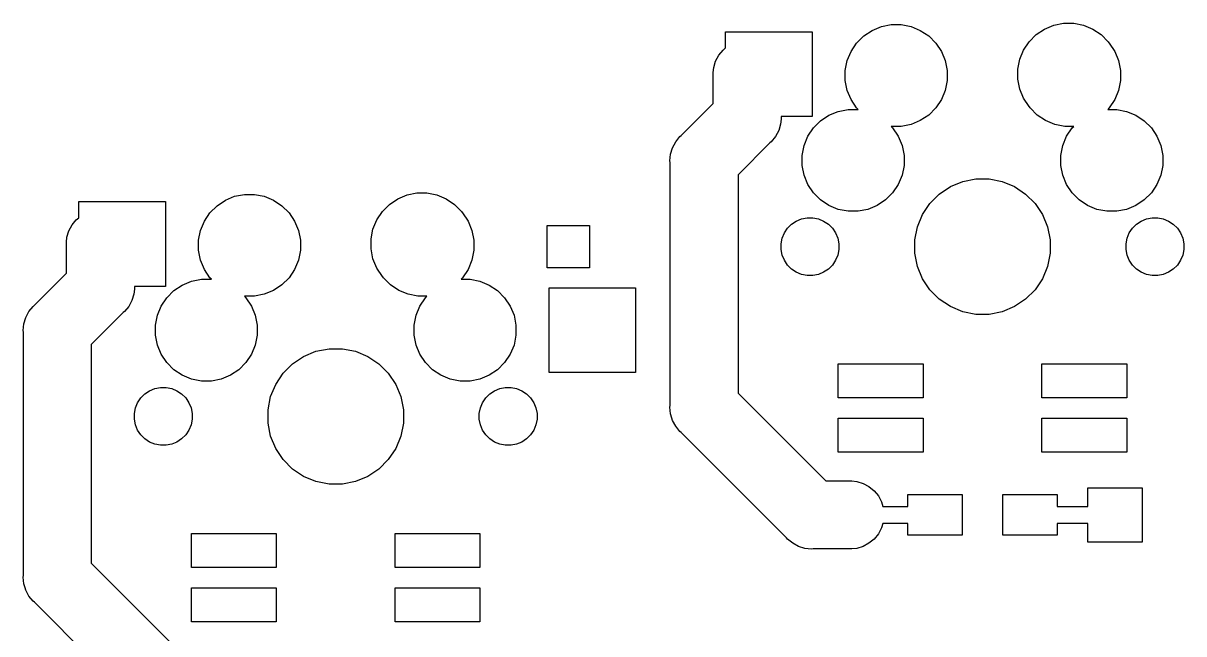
# Model space of a CAD drawing. Extents: x -9 to 124, y -88 to 15.
# Drawn here: x 28.9 to 63.08, y -3.4 to 14.58 of the extents above; entities that cross this region are included whole.
import ezdxf

# ---------------------------------------------------------------- set-up
doc = ezdxf.new("R2010")
doc.units = 0
doc.layers.add('BLACK', color=7, linetype='CONTINUOUS')

msp = doc.modelspace()

# ---------------------------------------------------------------- linework, layer by layer
at = {"layer": 'BLACK', "linetype": 'CONTINUOUS'}
for p, q in [((53.6538, 14.2051), (53.8995, 14.3693)), ((53.8995, 14.3693), (54.1725, 14.4824)), ((54.1725, 14.4824), (54.4623, 14.54)), ((54.4623, 14.54), (54.7577, 14.54)), ((54.7577, 14.54), (55.0475, 14.4824)), ((55.0475, 14.4824), (55.3205, 14.3693)), ((55.3205, 14.3693), (55.5662, 14.2051)), ((58.7338, 14.2451), (58.9795, 14.4093)), ((58.9795, 14.4093), (59.2525, 14.5224)), ((59.2525, 14.5224), (59.5423, 14.58)), ((59.5423, 14.58), (59.8377, 14.58)), ((59.8377, 14.58), (60.1275, 14.5224)), ((60.1275, 14.5224), (60.4005, 14.4093)), ((60.4005, 14.4093), (60.6462, 14.2451)), ((49.585, 13.8525), (49.585, 14.33)), ((49.585, 14.33), (52.135, 14.33)), ((52.135, 14.33), (52.135, 11.83)), ((53.4449, 13.9962), (53.6538, 14.2051)), ((55.5662, 14.2051), (55.7751, 13.9962)), ((58.3607, 13.7905), (58.5249, 14.0362)), ((58.5249, 14.0362), (58.7338, 14.2451)), ((60.6462, 14.2451), (60.8551, 14.0362)), ((60.8551, 14.0362), (60.8753, 14.0061)), ((49.3845, 13.6383), (49.5095, 13.7905)), ((49.5095, 13.7905), (49.585, 13.8525)), ((53.1676, 13.4775), (53.2807, 13.7505)), ((53.2807, 13.7505), (53.4449, 13.9962)), ((55.7751, 13.9962), (55.9393, 13.7505)), ((55.9393, 13.7505), (56.0524, 13.4775)), ((58.2476, 13.5175), (58.3607, 13.7905)), ((60.8753, 14.0061), (60.8851, 13.9962)), ((60.8851, 13.9962), (61.0493, 13.7505)), ((61.0493, 13.7505), (61.1624, 13.4775)), ((49.2345, 13.276), (49.2917, 13.4645)), ((49.2917, 13.4645), (49.3845, 13.6383)), ((53.11, 13.1877), (53.1676, 13.4775)), ((56.0524, 13.4775), (56.11, 13.1877)), ((58.19, 13.2277), (58.2476, 13.5175)), ((61.1624, 13.4775), (61.22, 13.1877)), ((49.22, 13.1291), (49.2345, 13.276)), ((49.22, 12.2142), (49.22, 13.1291)), ((53.11, 12.8923), (53.11, 13.1877)), ((56.11, 13.1877), (56.11, 12.8923)), ((58.19, 12.9323), (58.19, 13.2277)), ((61.22, 13.1877), (61.22, 12.8923)), ((53.1676, 12.6025), (53.11, 12.8923)), ((56.11, 12.8923), (56.0524, 12.6025)), ((58.2476, 12.6425), (58.19, 12.9323)), ((61.22, 12.8923), (61.1624, 12.6025)), ((53.2807, 12.3295), (53.1676, 12.6025)), ((53.4449, 12.0838), (53.2807, 12.3295)), ((55.9393, 12.3295), (55.7751, 12.0838)), ((56.0524, 12.6025), (55.9393, 12.3295)), ((58.3607, 12.3695), (58.2476, 12.6425)), ((58.5249, 12.1238), (58.3607, 12.3695)), ((61.0493, 12.3295), (60.8851, 12.0838)), ((61.1624, 12.6025), (61.0493, 12.3295)), ((48.2776, 11.2718), (49.22, 12.2142)), ((52.6295, 11.8693), (52.9025, 11.9824)), ((52.9025, 11.9824), (53.1923, 12.04)), ((53.1923, 12.04), (53.4877, 12.04)), ((53.4889, 12.0398), (53.4449, 12.0838)), ((53.4877, 12.04), (53.4889, 12.0398)), ((55.7751, 12.0838), (55.5662, 11.8749)), ((58.5347, 12.1139), (58.5249, 12.1238)), ((58.5549, 12.0838), (58.5347, 12.1139)), ((58.7638, 11.8749), (58.5549, 12.0838)), ((60.8851, 12.0838), (60.8413, 12.04)), ((60.8413, 12.04), (61.1077, 12.04)), ((61.1077, 12.04), (61.3975, 11.9824)), ((61.3975, 11.9824), (61.6705, 11.8693)), ((51.22, 11.7509), (51.2055, 11.604)), ((51.2248, 11.8), (51.22, 11.7509)), ((51.22, 11.7509), (51.22, 11.7509)), ((52.135, 11.83), (51.2219, 11.83)), ((51.2219, 11.83), (51.2248, 11.8)), ((52.1749, 11.4962), (52.3838, 11.7051)), ((52.3838, 11.7051), (52.6295, 11.8693)), ((55.3205, 11.7107), (55.0475, 11.5976)), ((55.5662, 11.8749), (55.3205, 11.7107)), ((59.0095, 11.7107), (58.7638, 11.8749)), ((59.2825, 11.5976), (59.0095, 11.7107)), ((61.6705, 11.8693), (61.9162, 11.7051)), ((61.9162, 11.7051), (62.1251, 11.4962)), ((51.1483, 11.4155), (51.0555, 11.2417)), ((51.2055, 11.604), (51.1483, 11.4155)), ((52.0107, 11.2505), (52.1749, 11.4962)), ((54.4623, 11.54), (54.4611, 11.5402)), ((54.4611, 11.5402), (54.5051, 11.4962)), ((54.7577, 11.54), (54.4623, 11.54)), ((54.5051, 11.4962), (54.6693, 11.2505)), ((55.0475, 11.5976), (54.7577, 11.54)), ((59.5723, 11.54), (59.2825, 11.5976)), ((59.8387, 11.54), (59.5723, 11.54)), ((59.6307, 11.2505), (59.7949, 11.4962)), ((59.7949, 11.4962), (59.8387, 11.54)), ((62.1251, 11.4962), (62.2893, 11.2505)), ((48.0217, 10.9145), (48.0649, 10.9954)), ((48.0649, 10.9954), (48.1145, 11.0883)), ((48.1145, 11.0883), (48.2395, 11.2405)), ((48.2395, 11.2405), (48.2776, 11.2718)), ((50.8924, 11.0582), (49.95, 10.1158)), ((50.9305, 11.0895), (50.8924, 11.0582)), ((51.0555, 11.2417), (50.9305, 11.0895)), ((51.84, 10.6877), (51.8976, 10.9775)), ((51.8976, 10.9775), (52.0107, 11.2505)), ((54.6693, 11.2505), (54.7824, 10.9775)), ((54.7824, 10.9775), (54.84, 10.6877)), ((59.46, 10.6877), (59.5176, 10.9775)), ((59.5176, 10.9775), (59.6307, 11.2505)), ((62.2893, 11.2505), (62.4024, 10.9775)), ((62.4024, 10.9775), (62.46, 10.6877)), ((47.9452, 10.53), (47.9645, 10.726)), ((47.9645, 10.726), (48.0217, 10.9145)), ((51.84, 10.3923), (51.84, 10.6877)), ((54.84, 10.6877), (54.84, 10.3923)), ((59.46, 10.3923), (59.46, 10.6877)), ((62.46, 10.6877), (62.46, 10.3923)), ((47.95, 10.4809), (47.9452, 10.53)), ((47.95, 7.85588), (47.95, 10.4809)), ((51.8976, 10.1025), (51.84, 10.3923)), ((54.84, 10.3923), (54.7824, 10.1025)), ((59.5176, 10.1025), (59.46, 10.3923)), ((62.46, 10.3923), (62.4024, 10.1025)), ((49.95, 10.1158), (49.95, 3.68284)), ((52.0107, 9.82948), (51.8976, 10.1025)), ((54.7824, 10.1025), (54.6693, 9.82948)), ((56.2055, 9.76697), (56.5684, 9.91728)), ((56.5684, 9.91728), (56.9536, 9.9939)), ((56.9536, 9.9939), (57.3464, 9.9939)), ((57.3464, 9.9939), (57.7316, 9.91728)), ((57.7316, 9.91728), (58.0945, 9.76697)), ((59.6307, 9.82948), (59.5176, 10.1025)), ((62.4024, 10.1025), (62.2893, 9.82948)), ((40.2025, 9.52236), (40.4923, 9.58)), ((40.4923, 9.58), (40.7877, 9.58)), ((40.7877, 9.58), (41.0775, 9.52236)), ((52.1749, 9.58381), (52.0107, 9.82948)), ((52.3838, 9.37487), (52.1749, 9.58381)), ((54.5051, 9.58381), (54.2962, 9.37487)), ((54.6693, 9.82948), (54.5051, 9.58381)), ((55.879, 9.54876), (56.2055, 9.76697)), ((58.0945, 9.76697), (58.421, 9.54876)), ((59.7949, 9.58381), (59.6307, 9.82948)), ((60.0038, 9.37487), (59.7949, 9.58381)), ((62.1251, 9.58381), (61.9162, 9.37487)), ((62.2893, 9.82948), (62.1251, 9.58381)), ((30.535, 8.85251), (30.535, 9.33)), ((30.535, 9.33), (33.085, 9.33)), ((33.085, 9.33), (33.085, 6.83)), ((34.6038, 9.20513), (34.8495, 9.36928)), ((34.8495, 9.36928), (35.1225, 9.48236)), ((35.1225, 9.48236), (35.4123, 9.54)), ((35.4123, 9.54), (35.7077, 9.54)), ((35.7077, 9.54), (35.9975, 9.48236)), ((35.9975, 9.48236), (36.2705, 9.36928)), ((36.2705, 9.36928), (36.5162, 9.20513)), ((39.4749, 9.03619), (39.6838, 9.24513)), ((39.6838, 9.24513), (39.9295, 9.40928)), ((39.9295, 9.40928), (40.2025, 9.52236)), ((41.0775, 9.52236), (41.3505, 9.40928)), ((41.3505, 9.40928), (41.5962, 9.24513)), ((41.5962, 9.24513), (41.8051, 9.03619)), ((52.6295, 9.21072), (52.3838, 9.37487)), ((54.2962, 9.37487), (54.0505, 9.21072)), ((55.383, 8.94447), (55.6012, 9.27104)), ((55.6012, 9.27104), (55.879, 9.54876)), ((58.421, 9.54876), (58.6988, 9.27104)), ((58.6988, 9.27104), (58.917, 8.94447)), ((60.2495, 9.21072), (60.0038, 9.37487)), ((61.9162, 9.37487), (61.6705, 9.21072)), ((34.2307, 8.75052), (34.3949, 8.99619)), ((34.3949, 8.99619), (34.6038, 9.20513)), ((36.5162, 9.20513), (36.7251, 8.99619)), ((36.7251, 8.99619), (36.8893, 8.75052)), ((39.3107, 8.79052), (39.4749, 9.03619)), ((41.8051, 9.03619), (41.8253, 9.00606)), ((41.8253, 9.00606), (41.8351, 8.99619)), ((41.8351, 8.99619), (41.9993, 8.75052)), ((52.9025, 9.09764), (52.6295, 9.21072)), ((53.1923, 9.04), (52.9025, 9.09764)), ((53.4877, 9.04), (53.1923, 9.04)), ((53.7775, 9.09764), (53.4877, 9.04)), ((54.0505, 9.21072), (53.7775, 9.09764)), ((55.2327, 8.5816), (55.383, 8.94447)), ((58.917, 8.94447), (59.0673, 8.5816)), ((60.5225, 9.09764), (60.2495, 9.21072)), ((60.8123, 9.04), (60.5225, 9.09764)), ((61.1077, 9.04), (60.8123, 9.04)), ((61.3975, 9.09764), (61.1077, 9.04)), ((61.6705, 9.21072), (61.3975, 9.09764)), ((30.2417, 8.46453), (30.3345, 8.63826)), ((30.3345, 8.63826), (30.4595, 8.79053)), ((30.4595, 8.79053), (30.535, 8.85251)), ((34.1176, 8.47753), (34.2307, 8.75052)), ((36.8893, 8.75052), (37.0024, 8.47753)), ((39.1976, 8.51753), (39.3107, 8.79052)), ((41.9993, 8.75052), (42.1124, 8.47753)), ((44.325, 7.375), (44.325, 8.625)), ((44.325, 8.625), (45.575, 8.625)), ((45.575, 8.625), (45.575, 7.375)), ((51.4091, 8.54242), (51.5276, 8.66094)), ((51.5276, 8.66094), (51.6669, 8.75406)), ((51.6669, 8.75406), (51.8218, 8.8182)), ((51.8218, 8.8182), (51.9862, 8.8509)), ((51.9862, 8.8509), (52.1538, 8.8509)), ((52.1538, 8.8509), (52.3182, 8.8182)), ((52.3182, 8.8182), (52.4731, 8.75406)), ((52.4731, 8.75406), (52.6124, 8.66094)), ((52.6124, 8.66094), (52.7309, 8.54242)), ((55.1561, 8.19638), (55.2327, 8.5816)), ((59.0673, 8.5816), (59.1439, 8.19638)), ((61.5691, 8.54242), (61.6876, 8.66094)), ((61.6876, 8.66094), (61.8269, 8.75406)), ((61.8269, 8.75406), (61.9818, 8.8182)), ((61.9818, 8.8182), (62.1462, 8.8509)), ((62.1462, 8.8509), (62.3138, 8.8509)), ((62.3138, 8.8509), (62.4782, 8.8182)), ((62.4782, 8.8182), (62.6331, 8.75406)), ((62.6331, 8.75406), (62.7724, 8.66094)), ((62.7724, 8.66094), (62.8909, 8.54242)), ((30.17, 8.12912), (30.1845, 8.27603)), ((30.1845, 8.27603), (30.2417, 8.46453)), ((34.06, 8.18774), (34.1176, 8.47753)), ((37.0024, 8.47753), (37.06, 8.18774)), ((39.14, 8.22774), (39.1976, 8.51753)), ((39.14, 7.93226), (39.14, 8.22774)), ((42.1124, 8.47753), (42.17, 8.18774)), ((51.2191, 8.08381), (51.2518, 8.2482)), ((51.2518, 8.2482), (51.3159, 8.40305)), ((51.3159, 8.40305), (51.4091, 8.54242)), ((52.7309, 8.54242), (52.8241, 8.40305)), ((52.8241, 8.40305), (52.8882, 8.2482)), ((52.8882, 8.2482), (52.9209, 8.08381)), ((61.3791, 8.08381), (61.4118, 8.2482)), ((61.4118, 8.2482), (61.4759, 8.40305)), ((61.4759, 8.40305), (61.5691, 8.54242)), ((62.8909, 8.54242), (62.9841, 8.40305)), ((62.9841, 8.40305), (63.0482, 8.2482)), ((63.0482, 8.2482), (63.0809, 8.08381)), ((30.17, 7.21421), (30.17, 8.12912)), ((34.06, 7.89226), (34.06, 8.18774)), ((34.1176, 7.60247), (34.06, 7.89226)), ((37.06, 7.89226), (37.0024, 7.60247)), ((37.06, 8.18774), (37.06, 7.89226)), ((39.1976, 7.64247), (39.14, 7.93226)), ((42.17, 7.89226), (42.1124, 7.60247)), ((42.17, 8.18774), (42.17, 7.89226)), ((51.2191, 7.91619), (51.2191, 8.08381)), ((51.2518, 7.7518), (51.2191, 7.91619)), ((52.9209, 7.91619), (52.8882, 7.7518)), ((52.9209, 8.08381), (52.9209, 7.91619)), ((55.1561, 7.80362), (55.1561, 8.19638)), ((59.1439, 8.19638), (59.1439, 7.80362)), ((61.3791, 7.91619), (61.3791, 8.08381)), ((61.4118, 7.7518), (61.3791, 7.91619)), ((63.0809, 7.91619), (63.0482, 7.7518)), ((63.0809, 8.08381), (63.0809, 7.91619)), ((34.2307, 7.32948), (34.1176, 7.60247)), ((37.0024, 7.60247), (36.8893, 7.32948)), ((39.3107, 7.36948), (39.1976, 7.64247)), ((42.1124, 7.60247), (41.9993, 7.32948)), ((47.95, 7.85587), (47.95, 7.85588)), ((47.95, 3.31775), (47.95, 7.85587)), ((51.3159, 7.59695), (51.2518, 7.7518)), ((51.4091, 7.45758), (51.3159, 7.59695)), ((52.8241, 7.59695), (52.7309, 7.45758)), ((52.8882, 7.7518), (52.8241, 7.59695)), ((55.2327, 7.4184), (55.1561, 7.80362)), ((59.1439, 7.80362), (59.0673, 7.4184)), ((61.4759, 7.59695), (61.4118, 7.7518)), ((61.5691, 7.45758), (61.4759, 7.59695)), ((62.9841, 7.59695), (62.8909, 7.45758)), ((63.0482, 7.7518), (62.9841, 7.59695)), ((29.2276, 6.27184), (30.17, 7.21421)), ((34.3949, 7.08381), (34.2307, 7.32948)), ((36.8893, 7.32948), (36.7251, 7.08381)), ((39.4749, 7.12381), (39.3107, 7.36948)), ((41.9993, 7.32948), (41.8351, 7.08381)), ((45.575, 7.375), (44.325, 7.375)), ((51.5276, 7.33906), (51.4091, 7.45758)), ((51.6669, 7.24594), (51.5276, 7.33906)), ((51.8218, 7.1818), (51.6669, 7.24594)), ((51.9862, 7.1491), (51.8218, 7.1818)), ((52.3182, 7.1818), (52.1538, 7.1491)), ((52.4731, 7.24594), (52.3182, 7.1818)), ((52.6124, 7.33906), (52.4731, 7.24594)), ((52.7309, 7.45758), (52.6124, 7.33906)), ((55.383, 7.05553), (55.2327, 7.4184)), ((59.0673, 7.4184), (58.917, 7.05553)), ((61.6876, 7.33906), (61.5691, 7.45758)), ((61.8269, 7.24594), (61.6876, 7.33906)), ((61.9818, 7.1818), (61.8269, 7.24594)), ((62.1462, 7.1491), (61.9818, 7.1818)), ((62.4782, 7.1818), (62.3138, 7.1491)), ((62.6331, 7.24594), (62.4782, 7.1818)), ((62.7724, 7.33906), (62.6331, 7.24594)), ((62.8909, 7.45758), (62.7724, 7.33906)), ((33.3338, 6.70513), (33.5795, 6.86928)), ((33.5795, 6.86928), (33.8525, 6.98236)), ((33.8525, 6.98236), (34.1423, 7.04)), ((34.1423, 7.04), (34.4377, 7.04)), ((34.4389, 7.03977), (34.3949, 7.08381)), ((34.4377, 7.04), (34.4389, 7.03977)), ((36.5162, 6.87487), (36.2705, 6.71072)), ((36.7251, 7.08381), (36.5162, 6.87487)), ((39.4847, 7.11394), (39.4749, 7.12381)), ((39.5049, 7.08381), (39.4847, 7.11394)), ((39.7138, 6.87487), (39.5049, 7.08381)), ((39.9595, 6.71072), (39.7138, 6.87487)), ((41.8351, 7.08381), (41.7913, 7.04)), ((41.7913, 7.04), (42.0577, 7.04)), ((42.0577, 7.04), (42.3475, 6.98236)), ((42.3475, 6.98236), (42.6205, 6.86928)), ((42.6205, 6.86928), (42.8662, 6.70513)), ((52.1538, 7.1491), (51.9862, 7.1491)), ((55.6012, 6.72896), (55.383, 7.05553)), ((58.917, 7.05553), (58.6988, 6.72896)), ((62.3138, 7.1491), (62.1462, 7.1491)), ((32.1555, 6.60397), (32.0983, 6.41546)), ((32.17, 6.75088), (32.1555, 6.60397)), ((32.1748, 6.8), (32.17, 6.75088)), ((32.17, 6.75088), (32.17, 6.75088)), ((33.085, 6.83), (32.1719, 6.83)), ((32.1719, 6.83), (32.1748, 6.8)), ((32.9607, 6.25052), (33.1249, 6.49619)), ((33.1249, 6.49619), (33.3338, 6.70513)), ((35.4123, 6.54), (35.4111, 6.54023)), ((35.4111, 6.54023), (35.4551, 6.49619)), ((35.7077, 6.54), (35.4123, 6.54)), ((35.4551, 6.49619), (35.6193, 6.25052)), ((35.9975, 6.59764), (35.7077, 6.54)), ((36.2705, 6.71072), (35.9975, 6.59764)), ((40.2325, 6.59764), (39.9595, 6.71072)), ((40.5223, 6.54), (40.2325, 6.59764)), ((40.7887, 6.54), (40.5223, 6.54)), ((40.5807, 6.25052), (40.7449, 6.49619)), ((40.7449, 6.49619), (40.7887, 6.54)), ((42.8662, 6.70513), (43.0751, 6.49619)), ((43.0751, 6.49619), (43.2393, 6.25052)), ((44.385, 4.29), (44.385, 6.79)), ((44.385, 6.79), (46.935, 6.79)), ((46.935, 6.79), (46.935, 4.29)), ((55.879, 6.45124), (55.6012, 6.72896)), ((58.6988, 6.72896), (58.421, 6.45124)), ((29.0645, 6.08826), (29.1895, 6.24053)), ((29.1895, 6.24053), (29.2276, 6.27184)), ((32.0055, 6.24174), (31.8805, 6.08947)), ((32.0983, 6.41546), (32.0055, 6.24174)), ((32.8476, 5.97753), (32.9607, 6.25052)), ((35.6193, 6.25052), (35.7324, 5.97753)), ((40.4676, 5.97753), (40.5807, 6.25052)), ((43.2393, 6.25052), (43.3524, 5.97753)), ((56.2055, 6.23303), (55.879, 6.45124)), ((56.5684, 6.08272), (56.2055, 6.23303)), ((58.0945, 6.23303), (57.7316, 6.08272)), ((58.421, 6.45124), (58.0945, 6.23303)), ((28.9145, 5.72603), (28.9717, 5.91453)), ((28.9717, 5.91453), (29.0524, 6.06553)), ((29.0524, 6.06553), (29.0645, 6.08826)), ((31.8424, 6.05815), (30.9, 5.11579)), ((31.8805, 6.08947), (31.8424, 6.05815)), ((32.79, 5.68774), (32.8476, 5.97753)), ((35.7324, 5.97753), (35.79, 5.68774)), ((40.41, 5.68774), (40.4676, 5.97753)), ((43.3524, 5.97753), (43.41, 5.68774)), ((56.9536, 6.0061), (56.5684, 6.08272)), ((57.3464, 6.0061), (56.9536, 6.0061)), ((57.7316, 6.08272), (57.3464, 6.0061)), ((28.8952, 5.53), (28.9145, 5.72603)), ((28.9, 5.48087), (28.8952, 5.53)), ((28.9, 2.85588), (28.9, 5.48087)), ((32.79, 5.39226), (32.79, 5.68774)), ((35.79, 5.68774), (35.79, 5.39226)), ((40.41, 5.39226), (40.41, 5.68774)), ((43.41, 5.68774), (43.41, 5.39226)), ((32.8476, 5.10247), (32.79, 5.39226)), ((35.79, 5.39226), (35.7324, 5.10247)), ((40.4676, 5.10247), (40.41, 5.39226)), ((43.41, 5.39226), (43.3524, 5.10247)), ((30.9, 5.11579), (30.9, -1.31716)), ((32.9607, 4.82948), (32.8476, 5.10247)), ((33.1249, 4.58381), (32.9607, 4.82948)), ((35.6193, 4.82948), (35.4551, 4.58381)), ((35.7324, 5.10247), (35.6193, 4.82948)), ((37.1555, 4.76697), (37.5184, 4.91728)), ((37.5184, 4.91728), (37.9036, 4.9939)), ((37.9036, 4.9939), (38.2964, 4.9939)), ((38.2964, 4.9939), (38.6816, 4.91728)), ((38.6816, 4.91728), (39.0445, 4.76697)), ((40.5807, 4.82948), (40.4676, 5.10247)), ((40.7449, 4.58381), (40.5807, 4.82948)), ((43.2393, 4.82948), (43.0751, 4.58381)), ((43.3524, 5.10247), (43.2393, 4.82948)), ((33.3338, 4.37487), (33.1249, 4.58381)), ((35.4551, 4.58381), (35.2462, 4.37487)), ((36.5512, 4.27104), (36.829, 4.54876)), ((36.829, 4.54876), (37.1555, 4.76697)), ((39.0445, 4.76697), (39.371, 4.54876)), ((39.371, 4.54876), (39.6488, 4.27104)), ((40.9538, 4.37487), (40.7449, 4.58381)), ((43.0751, 4.58381), (42.8662, 4.37487)), ((52.9, 3.55), (52.9, 4.55)), ((52.9, 4.55), (55.4, 4.55)), ((55.4, 4.55), (55.4, 3.55)), ((58.9, 3.55), (58.9, 4.55)), ((58.9, 4.55), (61.4, 4.55)), ((61.4, 4.55), (61.4, 3.55)), ((33.5795, 4.21072), (33.3338, 4.37487)), ((33.8525, 4.09764), (33.5795, 4.21072)), ((35.0005, 4.21072), (34.7275, 4.09764)), ((35.2462, 4.37487), (35.0005, 4.21072)), ((36.333, 3.94447), (36.5512, 4.27104)), ((39.6488, 4.27104), (39.867, 3.94447)), ((41.1995, 4.21072), (40.9538, 4.37487)), ((41.4725, 4.09764), (41.1995, 4.21072)), ((42.6205, 4.21072), (42.3475, 4.09764)), ((42.8662, 4.37487), (42.6205, 4.21072)), ((46.935, 4.29), (44.385, 4.29)), ((32.6169, 3.75406), (32.7718, 3.8182)), ((32.7718, 3.8182), (32.9362, 3.8509)), ((32.9362, 3.8509), (33.1038, 3.8509)), ((33.1038, 3.8509), (33.2682, 3.8182)), ((33.2682, 3.8182), (33.4231, 3.75406)), ((34.1423, 4.04), (33.8525, 4.09764)), ((34.4377, 4.04), (34.1423, 4.04)), ((34.7275, 4.09764), (34.4377, 4.04)), ((36.1827, 3.5816), (36.333, 3.94447)), ((39.867, 3.94447), (40.0173, 3.5816)), ((41.7623, 4.04), (41.4725, 4.09764)), ((42.0577, 4.04), (41.7623, 4.04)), ((42.3475, 4.09764), (42.0577, 4.04)), ((42.7769, 3.75406), (42.9318, 3.8182)), ((42.9318, 3.8182), (43.0962, 3.8509)), ((43.0962, 3.8509), (43.2638, 3.8509)), ((43.2638, 3.8509), (43.4282, 3.8182)), ((43.4282, 3.8182), (43.5831, 3.75406)), ((32.2659, 3.40305), (32.3591, 3.54242)), ((32.3591, 3.54242), (32.4776, 3.66094)), ((32.4776, 3.66094), (32.6169, 3.75406)), ((33.4231, 3.75406), (33.5624, 3.66094)), ((33.5624, 3.66094), (33.6809, 3.54242)), ((33.6809, 3.54242), (33.7741, 3.40305)), ((36.1061, 3.19638), (36.1827, 3.5816)), ((40.0173, 3.5816), (40.0939, 3.19638)), ((42.4259, 3.40305), (42.5191, 3.54242)), ((42.5191, 3.54242), (42.6376, 3.66094)), ((42.6376, 3.66094), (42.7769, 3.75406)), ((43.5831, 3.75406), (43.7224, 3.66094)), ((43.7224, 3.66094), (43.8409, 3.54242)), ((43.8409, 3.54242), (43.9341, 3.40305)), ((49.95, 3.68284), (52.5328, 1.1)), ((55.4, 3.55), (52.9, 3.55)), ((61.4, 3.55), (58.9, 3.55)), ((32.1691, 3.08381), (32.2018, 3.2482)), ((32.1691, 2.91619), (32.1691, 3.08381)), ((32.2018, 3.2482), (32.2659, 3.40305)), ((33.7741, 3.40305), (33.8382, 3.2482)), ((33.8382, 3.2482), (33.8709, 3.08381)), ((33.8709, 3.08381), (33.8709, 2.91619)), ((36.1061, 2.80362), (36.1061, 3.19638)), ((40.0939, 3.19638), (40.0939, 2.80362)), ((42.3291, 3.08381), (42.3618, 3.2482)), ((42.3291, 2.91619), (42.3291, 3.08381)), ((42.3618, 3.2482), (42.4259, 3.40305)), ((43.9341, 3.40305), (43.9982, 3.2482)), ((43.9982, 3.2482), (44.0309, 3.08381)), ((44.0309, 3.08381), (44.0309, 2.91619)), ((47.9452, 3.26863), (47.95, 3.31775)), ((47.9645, 3.0726), (47.9452, 3.26863)), ((28.9, 2.85587), (28.9, 2.85588)), ((28.9, -1.68225), (28.9, 2.85587)), ((32.2018, 2.7518), (32.1691, 2.91619)), ((32.2659, 2.59695), (32.2018, 2.7518)), ((33.8382, 2.7518), (33.7741, 2.59695)), ((33.8709, 2.91619), (33.8382, 2.7518)), ((36.1827, 2.4184), (36.1061, 2.80362)), ((40.0939, 2.80362), (40.0173, 2.4184)), ((42.3618, 2.7518), (42.3291, 2.91619)), ((42.4259, 2.59695), (42.3618, 2.7518)), ((43.9982, 2.7518), (43.9341, 2.59695)), ((44.0309, 2.91619), (43.9982, 2.7518)), ((48.0017, 2.95), (47.9645, 3.0726)), ((48.0217, 2.8841), (48.0017, 2.95)), ((48.1145, 2.71037), (48.0217, 2.8841)), ((52.9, 1.95), (52.9, 2.95)), ((52.9, 2.95), (55.4, 2.95)), ((55.4, 2.95), (55.4, 1.95)), ((58.9, 1.95), (58.9, 2.95)), ((58.9, 2.95), (61.4, 2.95)), ((61.4, 2.95), (61.4, 1.95)), ((32.3591, 2.45758), (32.2659, 2.59695)), ((32.4776, 2.33906), (32.3591, 2.45758)), ((33.6809, 2.45758), (33.5624, 2.33906)), ((33.7741, 2.59695), (33.6809, 2.45758)), ((36.333, 2.05553), (36.1827, 2.4184)), ((40.0173, 2.4184), (39.867, 2.05553)), ((42.5191, 2.45758), (42.4259, 2.59695)), ((42.6376, 2.33906), (42.5191, 2.45758)), ((43.8409, 2.45758), (43.7224, 2.33906)), ((43.9341, 2.59695), (43.8409, 2.45758)), ((48.2395, 2.5581), (48.1145, 2.71037)), ((48.2776, 2.52678), (48.2395, 2.5581)), ((51.3768, -0.57237), (48.2776, 2.52678)), ((32.6169, 2.24594), (32.4776, 2.33906)), ((32.7718, 2.1818), (32.6169, 2.24594)), ((32.9362, 2.1491), (32.7718, 2.1818)), ((33.1038, 2.1491), (32.9362, 2.1491)), ((33.2682, 2.1818), (33.1038, 2.1491)), ((33.4231, 2.24594), (33.2682, 2.1818)), ((33.5624, 2.33906), (33.4231, 2.24594)), ((36.5512, 1.72896), (36.333, 2.05553)), ((39.867, 2.05553), (39.6488, 1.72896)), ((42.7769, 2.24594), (42.6376, 2.33906)), ((42.9318, 2.1818), (42.7769, 2.24594)), ((43.0962, 2.1491), (42.9318, 2.1818)), ((43.2638, 2.1491), (43.0962, 2.1491)), ((43.4282, 2.1818), (43.2638, 2.1491)), ((43.5831, 2.24594), (43.4282, 2.1818)), ((43.7224, 2.33906), (43.5831, 2.24594)), ((36.829, 1.45124), (36.5512, 1.72896)), ((39.6488, 1.72896), (39.371, 1.45124)), ((55.4, 1.95), (52.9, 1.95)), ((61.4, 1.95), (58.9, 1.95)), ((37.1555, 1.23303), (36.829, 1.45124)), ((39.371, 1.45124), (39.0445, 1.23303)), ((37.5184, 1.08272), (37.1555, 1.23303)), ((37.9036, 1.0061), (37.5184, 1.08272)), ((38.6816, 1.08272), (38.2964, 1.0061)), ((39.0445, 1.23303), (38.6816, 1.08272)), ((52.5328, 1.1), (53.2991, 1.1)), ((53.2991, 1.1), (53.446, 1.08553)), ((53.446, 1.08553), (53.6345, 1.02835)), ((53.6345, 1.02835), (53.8083, 0.93549)), ((38.2964, 1.0061), (37.9036, 1.0061)), ((53.8083, 0.93549), (53.9605, 0.81053)), ((53.9605, 0.81053), (54.0855, 0.65826)), ((54.95, 0.35), (54.95, 0.7)), ((54.95, 0.7), (56.55, 0.7)), ((56.55, 0.7), (56.55, -0.5)), ((57.75, -0.5), (57.75, 0.7)), ((57.75, 0.7), (59.35, 0.7)), ((59.35, 0.7), (59.35, 0.35)), ((60.25, 0.35), (60.25, 0.9)), ((60.25, 0.9), (61.85, 0.9)), ((61.85, 0.9), (61.85, -0.7)), ((54.0855, 0.65826), (54.1783, 0.48453)), ((54.1783, 0.48453), (54.2192, 0.35)), ((54.2192, 0.35), (54.95, 0.35)), ((59.35, 0.35), (60.25, 0.35)), ((54.1783, -0.28453), (54.0855, -0.45826)), ((54.2192, -0.15), (54.1783, -0.28453)), ((54.95, -0.15), (54.2192, -0.15)), ((54.95, -0.5), (54.95, -0.15)), ((60.25, -0.15), (59.35, -0.15)), ((59.35, -0.15), (59.35, -0.5)), ((60.25, -0.7), (60.25, -0.15)), ((33.85, -1.45), (33.85, -0.45)), ((33.85, -0.45), (36.35, -0.45)), ((36.35, -0.45), (36.35, -1.45)), ((39.85, -1.45), (39.85, -0.45)), ((39.85, -0.45), (42.35, -0.45)), ((42.35, -0.45), (42.35, -1.45)), ((51.4081, -0.61053), (51.3768, -0.57237)), ((51.4463, -0.64184), (51.4081, -0.61053)), ((51.5604, -0.73549), (51.4463, -0.64184)), ((53.9605, -0.61053), (53.8083, -0.73549)), ((54.0855, -0.45826), (53.9605, -0.61053)), ((56.55, -0.5), (54.95, -0.5)), ((59.35, -0.5), (57.75, -0.5)), ((51.7341, -0.82835), (51.5604, -0.73549)), ((51.9226, -0.88553), (51.7341, -0.82835)), ((52.1186, -0.90484), (51.9226, -0.88553)), ((52.1677, -0.9), (52.1186, -0.90484)), ((53.2991, -0.9), (52.1677, -0.9)), ((53.446, -0.88553), (53.2991, -0.9)), ((53.6345, -0.82835), (53.446, -0.88553)), ((53.8083, -0.73549), (53.6345, -0.82835)), ((61.85, -0.7), (60.25, -0.7)), ((30.9, -1.31716), (33.4828, -3.9)), ((28.8952, -1.73137), (28.9, -1.68225)), ((36.35, -1.45), (33.85, -1.45)), ((42.35, -1.45), (39.85, -1.45)), ((28.9145, -1.9274), (28.8952, -1.73137)), ((28.9517, -2.05), (28.9145, -1.9274)), ((28.9717, -2.1159), (28.9517, -2.05)), ((33.85, -3.05), (33.85, -2.05)), ((33.85, -2.05), (36.35, -2.05)), ((36.35, -2.05), (36.35, -3.05)), ((39.85, -3.05), (39.85, -2.05)), ((39.85, -2.05), (42.35, -2.05)), ((42.35, -2.05), (42.35, -3.05)), ((29.0645, -2.28963), (28.9717, -2.1159)), ((29.1895, -2.4419), (29.0645, -2.28963)), ((29.2276, -2.47322), (29.1895, -2.4419)), ((32.3268, -5.57237), (29.2276, -2.47322)), ((36.35, -3.05), (33.85, -3.05)), ((42.35, -3.05), (39.85, -3.05))]:
    msp.add_line(p, q, dxfattribs=at)

doc.saveas('drawing.dxf')
